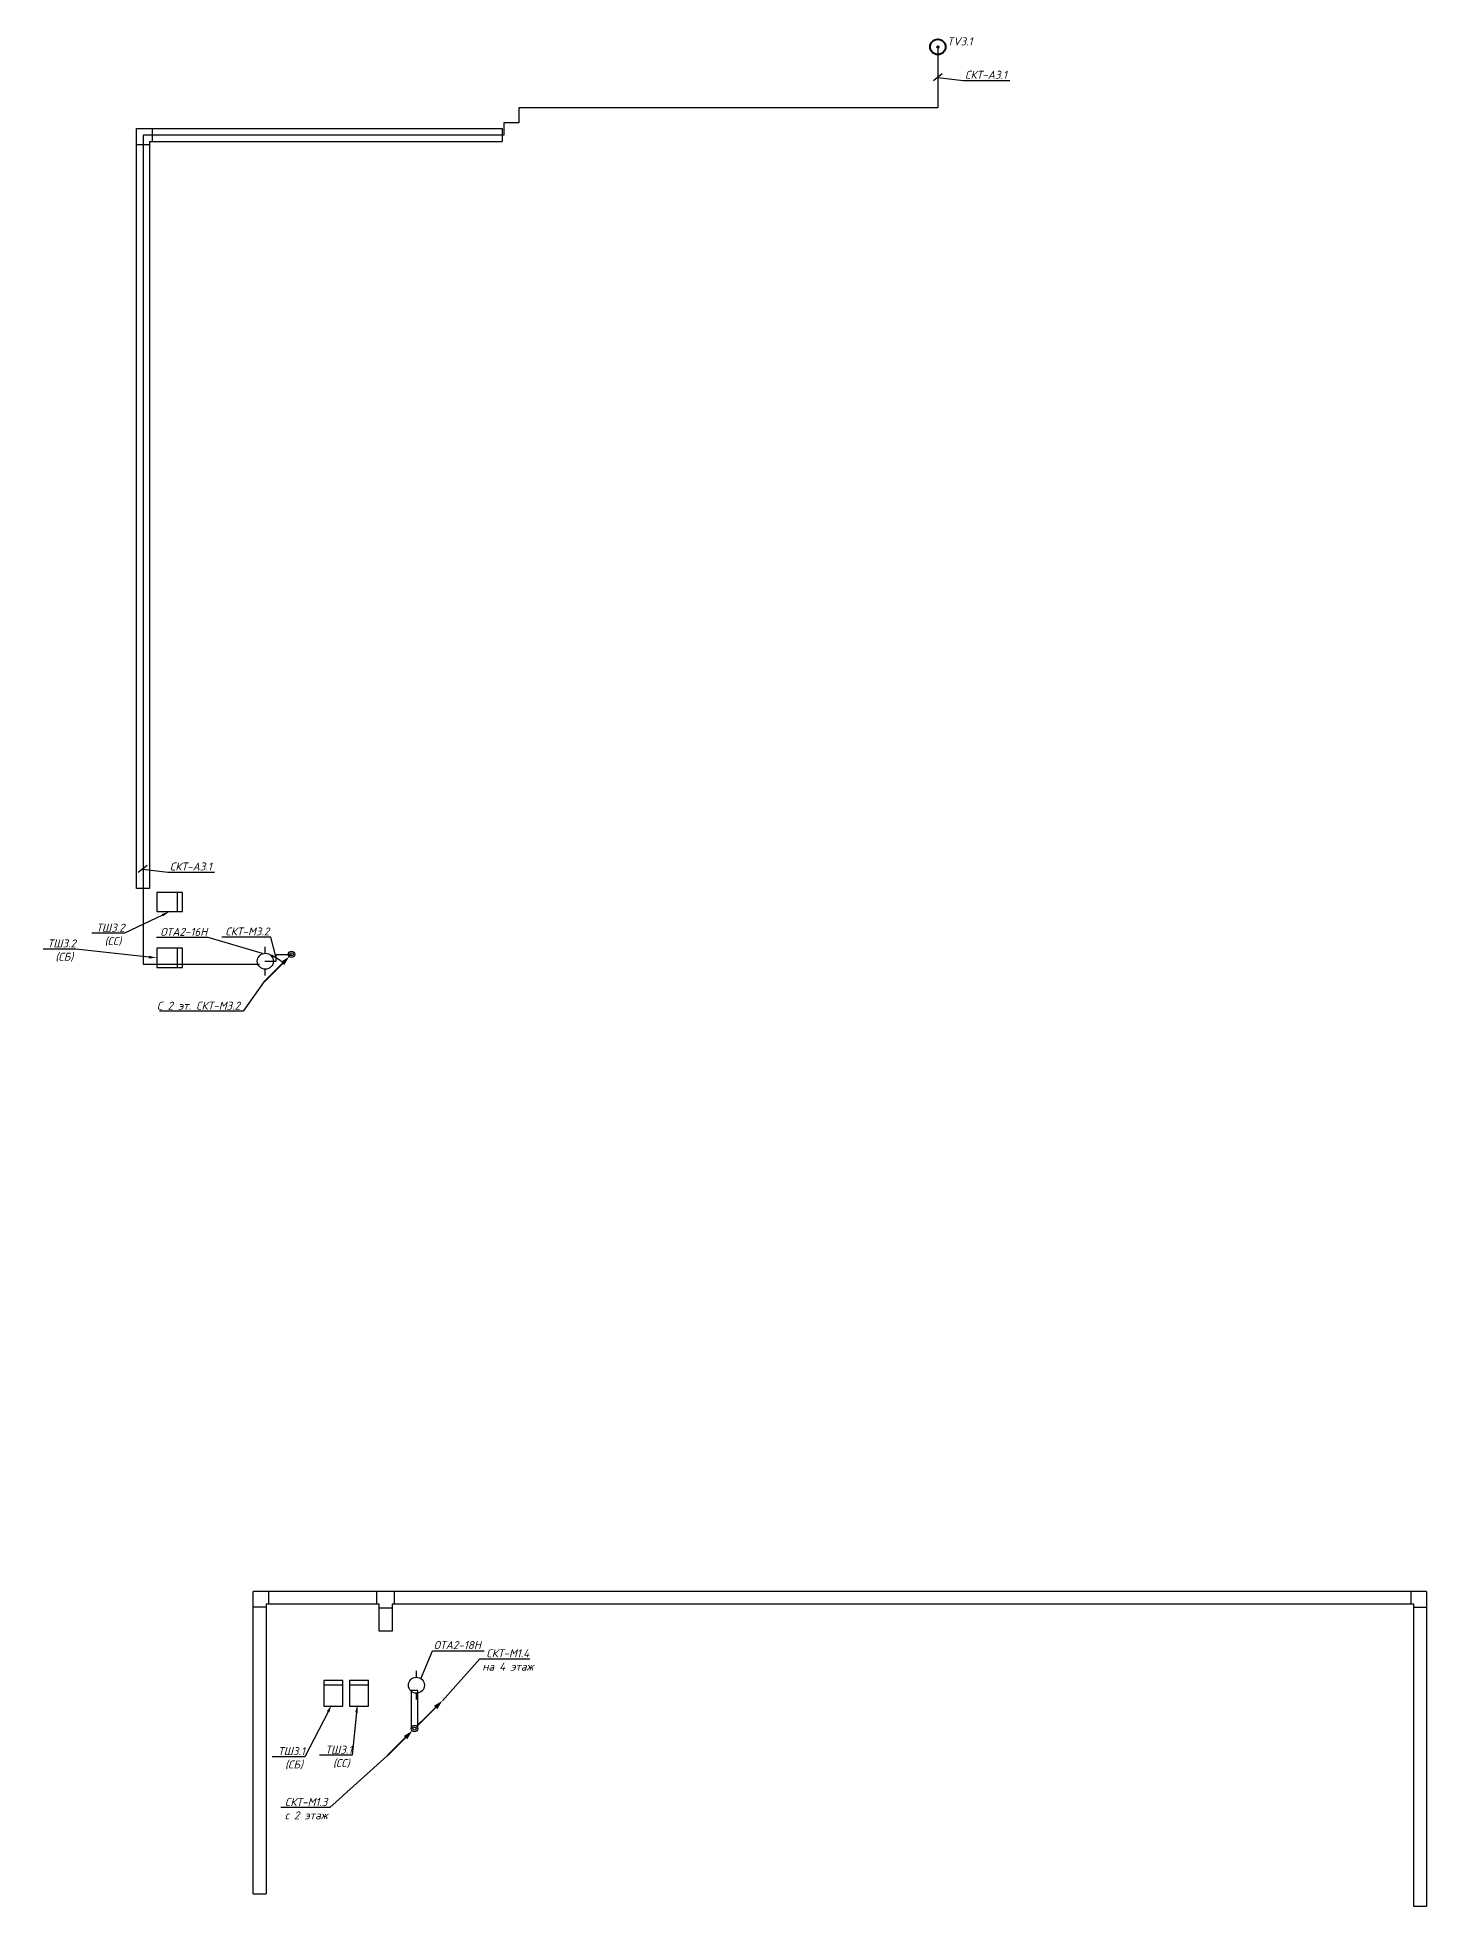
# Model space of a CAD drawing. Header units: millimetres. Extents: x 6978 to 1314263, y -121946 to 20667.
# Drawn here: x 594111 to 637503, y -121156 to -62746 of the extents above; entities that cross this region are included whole.
import ezdxf
from ezdxf import colors
from ezdxf.entities.mleader import LeaderData, LeaderLine
from ezdxf.math import Vec2, Vec3

# ---------------------------------------------------------------- set-up
doc = ezdxf.new("R2010")
doc.units = ezdxf.units.MM
doc.linetypes.add('$AUDIT_BAD_LTYPE2', pattern=[0, 0, 0])
for name, color, linetype, lineweight in [('РФ_Каб.Абонентский', 3, 'Continuous', 30), ('РФ_Каб.Магистраль', 1, 'Continuous', 30), ('РФ_ТШ', 8, 'Continuous', 30), ('СС Текст', 7, 'Continuous', 25), ('СС_СКК_Лоток', 54, 'Continuous', 30), ('ТВ. Абонентская', 3, 'Continuous', 30)]:
    doc.layers.add(name, color=color, linetype=linetype, lineweight=lineweight)
doc.layers.add('СКС_ТШ', color=7, linetype='Continuous')
doc.layers.add('СОУЭ_Оборуд.', color=7, linetype='Continuous')
doc.styles.add('ISOCPEUR', font='isocpeui.ttf', dxfattribs={"height": 2.5})

# ---------------------------------------------------------------- blocks, each defined once
blk = doc.blocks.new('*U271')
at = {"color": 0}
blk.add_lwpolyline([(-0.71, -0.71, 0, 1.5, 0), (-2.83, -2.83, 2, 2, 0)], format="xyseb", dxfattribs=at)
at = {"color": 0, "const_width": 0.5}
blk.add_lwpolyline([(-8.5, -8.5), (-2.83, -2.83)], dxfattribs=at)
at = {"color": 0}
for radius in [1, 0.5]:
    blk.add_circle((0, 0), radius, dxfattribs=at)
blk = doc.blocks.new('*U274')
at = {"color": 0, "const_width": 0.5}
for points in [[(0.71, 0.71), (6.59, 6.59)], [(-8.5, -8.5), (-2.83, -2.83)]]:
    blk.add_lwpolyline(points, dxfattribs=at)
at = {"color": 0}
for points in [[(8.71, 8.71, 0, 1.5, 0), (6.59, 6.59, 2, 2, 0)], [(-0.71, -0.71, 0, 1.5, 0), (-2.83, -2.83, 2, 2, 0)]]:
    blk.add_lwpolyline(points, format="xyseb", dxfattribs=at)
for radius in [1, 0.5]:
    blk.add_circle((0, 0), radius, dxfattribs=at)
blk = doc.blocks.new('Лоток 3 этаж')
at = {"layer": 'СС_СКК_Лоток', "color": 0}
for p, q in [((597211, -89345), (597211, -65597)), ((597211, -65597), (608631, -65597)), ((597611, -65997), (597612, -89345)), ((597611, -65997), (608631, -65997)), ((597711, -65997), (597711, -65597)), ((608631, -65597), (608631, -65997)), ((597611, -66107), (597211, -66107)), ((597612, -89345), (597211, -89345)), ((600853, -120752), (600853, -111307)), ((637503, -111307), (600853, -111307)), ((601335, -111707), (601335, -111307)), ((604709, -111707), (604709, -111307)), ((605269, -111707), (605269, -111307)), ((637019, -111707), (637019, -111307)), ((637503, -111307), (637503, -121156)), ((601253, -111802), (600853, -111802)), ((604791, -111707), (601253, -111707)), ((601253, -111707), (601253, -120752)), ((604791, -112550), (604791, -111707)), ((604791, -111816), (605191, -111816)), ((637103, -111707), (605191, -111707)), ((605191, -111707), (605191, -112550)), ((637103, -121156), (637103, -111707)), ((637103, -111802), (637503, -111802)), ((605191, -112550), (604791, -112550)), ((600853, -120752), (601253, -120752)), ((637503, -121156), (637103, -121156))]:
    blk.add_line(p, q, dxfattribs=at)
blk = doc.blocks.new('*U167')
at = {"color": 0, "lineweight": 30}
blk.add_lwpolyline([(300, 0), (300, 800), (-300, 800), (-300, 0)], close=True, dxfattribs=at)
blk.add_lwpolyline([(300, 650), (-300, 650)], dxfattribs=at)
blk = doc.blocks.new('_Oblique')
at = {"color": 0, "linetype": 'ByBlock', "lineweight": -2}
blk.add_line((-0.5, -0.5), (0.5, 0.5), dxfattribs=at)
blk = doc.blocks.new('_None')
blk = doc.blocks.new('A$C13B90458')
at = {"lineweight": 40}
for radius in [200, 18.8]:
    blk.add_circle((0, 0), radius, dxfattribs=at)
blk = doc.blocks.new('*U292')
at = {"color": 0, "lineweight": 30}
for p, q in [((0, 250), (0, 450)), ((0, -450), (0, -250))]:
    blk.add_line(p, q, dxfattribs=at)
at = {"color": 0, "linetype": '$AUDIT_BAD_LTYPE2', "lineweight": 30}
blk.add_circle((0, 0), 250, dxfattribs=at)

msp = doc.modelspace()

# ---------------------------------------------------------------- linework, layer by layer
at = {"layer": 'РФ_Каб.Абонентский'}
msp.add_lwpolyline([(622236.6, -63043.3), (622236.6, -64945.3), (609145.9, -64945.3), (609145.9, -65413.6), (608680.6, -65413.6), (608680.6, -65797.3), (597411, -65797.3), (597411, -91710.3), (601048.4, -91709.8)], dxfattribs=at)
at = {"layer": 'РФ_Каб.Магистраль'}
for points in [[(601212, -91615), (601571.5, -91615), (601571.5, -91400.3), (602049, -91400.3)], [(605990.4, -115591.9), (605990.4, -114402.8), (605790.5, -114402.8), (605790.5, -115593.4)]]:
    msp.add_lwpolyline(points, dxfattribs=at)

# ---------------------------------------------------------------- block references
at = {"layer": 'СКС_ТШ', "color": 251, "lineweight": 30, "true_color": 0x636466, "rotation": 270}
for p in [(597840.9, -89765.3), (597840.9, -91510.3)]:
    msp.add_blockref('*U167', p, dxfattribs=at)
at = {"layer": 'СКС_ТШ', "color": 251, "lineweight": 30, "true_color": 0x636466}
for p in [(603355.9, -114888.9), (604155.9, -114888.9)]:
    msp.add_blockref('*U167', p, dxfattribs=at)
at = {"layer": 'СС Текст', "color": 3}
for p in [(601230.4, -91614.3), (605948.4, -114238.6)]:
    msp.add_blockref('*U292', p, dxfattribs=at)
at = {"layer": 'СС_СКК_Лоток'}
msp.add_blockref('Лоток 3 этаж', (0, 0), dxfattribs=at)
at = {"layer": 'СС_СКК_Лоток', "xscale": 100, "yscale": 100, "zscale": 100}
for name, p in [('*U271', (602049, -91400.3)), ('*U274', (605890.5, -115593.4))]:
    msp.add_blockref(name, p, dxfattribs=at)
at = {"layer": 'ТВ. Абонентская', "lineweight": 30, "ltscale": 5, "xscale": 1.2, "yscale": 1.2, "zscale": 1.2}
msp.add_blockref('A$C13B90458', (622236.6, -63043.3), dxfattribs=at)

# ---------------------------------------------------------------- texts
at = {"layer": 'СОУЭ_Оборуд.', "insert": (622921.1, -62871.6), "char_height": 250, "width": 594.035, "attachment_point": 5, "style": 'ISOCPEUR'}
msp.add_mtext('TV3.1', dxfattribs=at)

# ---------------------------------------------------------------- leaders
at = {"layer": 'РФ_ТШ', "color": 7, "lineweight": 0}
ml = msp.add_multileader_mtext('Standard', dxfattribs=at)
ml.set_content('ОТА2-16Н', color=7, style='ISOCPEUR')
ml.set_leader_properties()
ml.set_arrow_properties(name='NONE')
ml.build(insert=Vec2(0, 0))
ml.multileader.update_dxf_attribs({"has_dogleg": 0, "text_left_attachment_type": 6, "text_right_attachment_type": 6, "dogleg_length": 100, "arrow_head_size": 250})
ctx = ml.context
ctx.base_point, ctx.char_height, ctx.arrow_head_size, ctx.landing_gap_size, ctx.plane_origin = Vec3(597917.9, -90872), 250, 250, 0, Vec3(606463.4, -92488)
ctx.left_attachment, ctx.right_attachment, ctx.text_align_type = 6, 6, 1
notes = []
notes.append((ctx, [(0, (1, 1, 0), (599548.9, -90872), (-1, 0), 100, [(0, [(601138.6, -91376)], 0, [])])]))
ctx.mtext.insert, ctx.mtext.width, ctx.mtext.alignment, ctx.mtext.flow_direction = Vec3(598683.4, -90572), 1991.197, 2, 5
at = {"layer": 'СКС_ТШ', "color": 7}
ml = msp.add_multileader_mtext('Standard', dxfattribs=at)
ml.set_content('ТШ3.2\\P (СС)', color=7, style='ISOCPEUR')
ml.set_leader_properties()
ml.build(insert=Vec2(0, 0))
ml.multileader.update_dxf_attribs({"has_dogleg": 0, "text_left_attachment_type": 6, "text_right_attachment_type": 6, "dogleg_length": 100, "arrow_head_size": 250})
ctx = ml.context
ctx.base_point, ctx.char_height, ctx.arrow_head_size, ctx.landing_gap_size, ctx.plane_origin = Vec3(595952.2, -90741.8), 250, 250, 0, Vec3(602494.8, -92813.5)
ctx.left_attachment, ctx.right_attachment, ctx.text_align_type = 6, 6, 1
notes.append((ctx, [(0, (1, 1, 0), (596932, -90741.8), (-1, 0), 100, [(0, [(598240.9, -90065.3)], 0, [])])]))
ctx.mtext.insert, ctx.mtext.width, ctx.mtext.alignment, ctx.mtext.flow_direction = Vec3(596392.1, -90441.8), 1520.837, 2, 5
ml = msp.add_multileader_mtext('Standard', dxfattribs=at)
ml.set_content('ТШ3.2\\P (СБ)', color=7, style='ISOCPEUR')
ml.set_leader_properties()
ml.build(insert=Vec2(0, 0))
ml.multileader.update_dxf_attribs({"has_dogleg": 0, "text_left_attachment_type": 6, "text_right_attachment_type": 6, "dogleg_length": 100, "arrow_head_size": 250})
ctx = ml.context
ctx.base_point, ctx.char_height, ctx.arrow_head_size, ctx.landing_gap_size, ctx.plane_origin = Vec3(594431.6, -91233), 250, 250, 0, Vec3(602897, -93631.8)
ctx.left_attachment, ctx.right_attachment, ctx.text_align_type = 6, 6, 1
notes.append((ctx, [(0, (1, 1, 0), (595411.3, -91233), (-1, 0), 100, [(0, [(597840.9, -91510.3)], 0, [])])]))
ctx.mtext.insert, ctx.mtext.width, ctx.mtext.alignment, ctx.mtext.flow_direction = Vec3(594871.5, -90933), 1520.837, 2, 5
at = {"layer": 'СС Текст', "color": 7, "lineweight": 0}
ml = msp.add_multileader_mtext('Standard', dxfattribs=at)
ml.set_content('{\\C256;СКТ-А3.1}', color=7, style='ISOCPEUR')
ml.set_leader_properties()
ml.set_arrow_properties(name='OBLIQUE')
ml.build(insert=Vec2(0, 0))
ml.multileader.update_dxf_attribs({"has_dogleg": 0, "text_left_attachment_type": 6, "text_right_attachment_type": 6, "dogleg_length": 100, "arrow_head_size": 250})
ctx = ml.context
ctx.base_point, ctx.char_height, ctx.arrow_head_size, ctx.landing_gap_size, ctx.plane_origin = Vec3(623025.3, -64089.4), 250, 250, 0, Vec3(635949.6, -67472.5)
ctx.left_attachment, ctx.right_attachment, ctx.text_align_type = 6, 6, 1
notes.append((ctx, [(1, (1, 1, 0), (622925.3, -64089.4), (1, 0), 100, [(0, [(622236.6, -63994.3)], 0, [])])]))
ctx.mtext.insert, ctx.mtext.width, ctx.mtext.alignment, ctx.mtext.flow_direction = Vec3(623740.7, -63789.4), 1991.197, 2, 5
ml = msp.add_multileader_mtext('Standard', dxfattribs=at)
ml.set_content('{\\C256;СКТ-А3.1}', color=7, style='ISOCPEUR')
ml.set_leader_properties()
ml.set_arrow_properties(name='OBLIQUE')
ml.build(insert=Vec2(0, 0))
ml.multileader.update_dxf_attribs({"has_dogleg": 0, "text_left_attachment_type": 6, "text_right_attachment_type": 6, "dogleg_length": 100, "arrow_head_size": 250})
ctx = ml.context
ctx.base_point, ctx.char_height, ctx.arrow_head_size, ctx.landing_gap_size, ctx.plane_origin = Vec3(598188.5, -88829.8), 250, 250, 0, Vec3(611112.8, -92212.9)
ctx.left_attachment, ctx.right_attachment, ctx.text_align_type = 6, 6, 1
notes.append((ctx, [(1, (1, 1, 0), (598088.5, -88829.8), (1, 0), 100, [(0, [(597399.9, -88734.7)], 0, [])])]))
ctx.mtext.insert, ctx.mtext.width, ctx.mtext.alignment, ctx.mtext.flow_direction = Vec3(598904, -88529.8), 1991.197, 2, 5
ml = msp.add_multileader_mtext('Standard', dxfattribs=at)
ml.set_content('{\\C256;СКТ-M3.2}', color=7, style='ISOCPEUR')
ml.set_leader_properties()
ml.set_arrow_properties(name='OBLIQUE')
ml.build(insert=Vec2(0, 0))
ml.multileader.update_dxf_attribs({"has_dogleg": 0, "text_left_attachment_type": 6, "text_right_attachment_type": 6, "dogleg_length": 100, "arrow_head_size": 250})
ctx = ml.context
ctx.base_point, ctx.char_height, ctx.arrow_head_size, ctx.landing_gap_size, ctx.plane_origin = Vec3(599932, -90859.5), 250, 250, 0, Vec3(611300.4, -96671.5)
ctx.left_attachment, ctx.right_attachment, ctx.text_align_type = 6, 6, 1
notes.append((ctx, [(0, (1, 1, 0), (601503.4, -90859.5), (-1, 0), 100, [(0, [(601571.5, -91507.6)], 0, [])])]))
ctx.mtext.insert, ctx.mtext.width, ctx.mtext.alignment, ctx.mtext.flow_direction = Vec3(600667.7, -90559.5), 1991.197, 2, 5
ml = msp.add_multileader_mtext('Standard', dxfattribs=at)
ml.set_content('{\\C256;C 2 эт. СКТ-M3.2}', color=7, style='ISOCPEUR')
ml.set_leader_properties()
ml.set_arrow_properties(name='NONE')
ml.build(insert=Vec2(0, 0))
ml.multileader.update_dxf_attribs({"has_dogleg": 0, "text_left_attachment_type": 6, "text_right_attachment_type": 6, "dogleg_length": 100, "arrow_head_size": 250})
ctx = ml.context
ctx.base_point, ctx.char_height, ctx.arrow_head_size, ctx.landing_gap_size, ctx.plane_origin = Vec3(597738.2, -93179.6), 250, 250, 0, Vec3(610435.8, -98991.6)
ctx.left_attachment, ctx.right_attachment, ctx.text_align_type = 6, 6, 1
notes.append((ctx, [(0, (1, 1, 0), (600638.8, -93179.6), (-1, 0), 100, [(0, [(601199, -92250.3)], 0, [])])]))
ctx.mtext.insert, ctx.mtext.width, ctx.mtext.alignment, ctx.mtext.flow_direction = Vec3(599138.5, -92879.6), 3554.766, 2, 5
at = {"layer": 'СС_СКК_Лоток', "color": 7, "lineweight": 0}
ml = msp.add_multileader_mtext('Standard', dxfattribs=at)
ml.set_content('ОТА2-18Н', color=7, style='ISOCPEUR')
ml.set_leader_properties()
ml.set_arrow_properties(name='NONE')
ml.build(insert=Vec2(0, 0))
ml.multileader.update_dxf_attribs({"has_dogleg": 0, "text_left_attachment_type": 6, "text_right_attachment_type": 6, "dogleg_length": 100, "arrow_head_size": 250})
ctx = ml.context
ctx.base_point, ctx.char_height, ctx.arrow_head_size, ctx.landing_gap_size, ctx.plane_origin = Vec3(606454.7, -113158.8), 250, 250, 0, Vec3(613301.8, -115690.6)
ctx.left_attachment, ctx.right_attachment, ctx.text_align_type = 6, 6, 1
notes.append((ctx, [(1, (1, 1, 0), (606354.7, -113158.8), (1, 0), 100, [(0, [(606091, -114033.2)], 0, [])])]))
ctx.mtext.insert, ctx.mtext.width, ctx.mtext.alignment, ctx.mtext.flow_direction = Vec3(607227.7, -112858.8), 1991.197, 2, 5
ml = msp.add_multileader_mtext('Standard', dxfattribs=at)
ml.set_content('СКТ-M1.4\\Pна 4 этаж', color=7, style='ISOCPEUR')
ml.set_leader_properties()
ml.set_arrow_properties(name='NONE')
ml.build(insert=Vec2(0, 0))
ml.multileader.update_dxf_attribs({"has_dogleg": 0, "text_left_attachment_type": 6, "text_right_attachment_type": 6, "dogleg_length": 100, "arrow_head_size": 250})
ctx = ml.context
ctx.base_point, ctx.char_height, ctx.arrow_head_size, ctx.landing_gap_size, ctx.plane_origin = Vec3(607928.8, -113414.7), 250, 250, 0, Vec3(614775.8, -115946.5)
ctx.left_attachment, ctx.right_attachment, ctx.text_align_type = 6, 6, 1
notes.append((ctx, [(1, (1, 1, 0), (607828.8, -113414.7), (1, 0), 100, [(0, [(606761.2, -114722.7)], 0, [])])]))
ctx.mtext.insert, ctx.mtext.width, ctx.mtext.alignment, ctx.mtext.flow_direction = Vec3(608802.8, -113114.7), 1991.197, 2, 5
at = {"layer": 'СС_СКК_Лоток', "color": 8, "lineweight": 0}
ml = msp.add_multileader_mtext('Standard', dxfattribs=at)
ml.set_content('ТШ3.1\\P (СБ)', color=7, style='ISOCPEUR')
ml.set_leader_properties()
ml.build(insert=Vec2(0, 0))
ml.multileader.update_dxf_attribs({"has_dogleg": 0, "text_left_attachment_type": 6, "text_right_attachment_type": 6, "dogleg_length": 100, "arrow_head_size": 250})
ctx = ml.context
ctx.base_point, ctx.char_height, ctx.arrow_head_size, ctx.landing_gap_size, ctx.plane_origin = Vec3(601626.4, -116473.3), 250, 250, 0, Vec3(609795.6, -118813.8)
ctx.left_attachment, ctx.right_attachment, ctx.text_align_type = 6, 6, 1
notes.append((ctx, [(0, (1, 1, 0), (602565.6, -116473.3), (-1, 0), 100, [(0, [(603304.9, -114843.5)], 0, [])])]))
ctx.mtext.insert, ctx.mtext.width, ctx.mtext.alignment, ctx.mtext.flow_direction = Vec3(602046, -116173.3), 1520.837, 2, 5
ml = msp.add_multileader_mtext('Standard', dxfattribs=at)
ml.set_content('ТШ3.1\\P (СС)', color=7, style='ISOCPEUR')
ml.set_leader_properties()
ml.build(insert=Vec2(0, 0))
ml.multileader.update_dxf_attribs({"has_dogleg": 0, "text_left_attachment_type": 6, "text_right_attachment_type": 6, "dogleg_length": 100, "arrow_head_size": 250})
ctx = ml.context
ctx.base_point, ctx.char_height, ctx.arrow_head_size, ctx.landing_gap_size, ctx.plane_origin = Vec3(603105.6, -116428.6), 250, 250, 0, Vec3(611103.9, -119325.8)
ctx.left_attachment, ctx.right_attachment, ctx.text_align_type = 6, 6, 1
notes.append((ctx, [(0, (1, 1, 0), (604044.8, -116428.6), (-1, 0), 100, [(0, [(604104.9, -114843.5)], 0, [])])]))
ctx.mtext.insert, ctx.mtext.width, ctx.mtext.alignment, ctx.mtext.flow_direction = Vec3(603525.2, -116128.6), 1520.837, 2, 5
for ctx, leaders in notes:
    for number, flags, end, landing, length, lines in leaders:
        leader = LeaderData()
        leader.index, (leader.has_last_leader_line, leader.has_dogleg_vector, leader.attachment_direction) = number, flags
        leader.last_leader_point, leader.dogleg_vector, leader.dogleg_length = Vec3(end), Vec3(landing), length
        for number, points, colour, breaks in lines:
            line = LeaderLine()
            line.index, line.vertices, line.color, line.breaks = number, Vec3.list(points), colors.encode_raw_color(colour), breaks
            leader.lines.append(line)
        ctx.leaders.append(leader)

# ---------------------------------------------------------------- next in the draw order: leaders
at = {"layer": 'СС_СКК_Лоток', "color": 7, "lineweight": 0}
ml = msp.add_multileader_mtext('Standard', dxfattribs=at)
ml.set_content('СКТ-M1.3\\Pс 2 этаж', color=7, style='ISOCPEUR')
ml.set_leader_properties()
ml.set_arrow_properties(name='NONE')
ml.build(insert=Vec2(0, 0))
ml.multileader.update_dxf_attribs({"has_dogleg": 0, "text_left_attachment_type": 6, "text_right_attachment_type": 6, "dogleg_length": 100, "arrow_head_size": 250})
ctx = ml.context
ctx.base_point, ctx.char_height, ctx.arrow_head_size, ctx.landing_gap_size, ctx.plane_origin = Vec3(601765.8, -118061.2), 250, 250, 0, Vec3(611174.1, -119816.7)
ctx.left_attachment, ctx.right_attachment, ctx.text_align_type = 6, 6, 1
notes = []
notes.append((ctx, [(0, (1, 1, 0), (603346.5, -118061.2), (-1, 0), 100, [(0, [(605040.5, -116443.4)], 0, [])])]))
ctx.mtext.insert, ctx.mtext.width, ctx.mtext.alignment, ctx.mtext.flow_direction = Vec3(602506.1, -117761.2), 1991.197, 2, 5
ctx.mtext.has_bg_fill, ctx.mtext.bg_color, ctx.mtext.bg_scale_factor, ctx.mtext.bg_transparency, ctx.mtext.use_window_bg_color = 1, -1027028792, 1.5, 0, 1
for ctx, leaders in notes:
    for number, flags, end, landing, length, lines in leaders:
        leader = LeaderData()
        leader.index, (leader.has_last_leader_line, leader.has_dogleg_vector, leader.attachment_direction) = number, flags
        leader.last_leader_point, leader.dogleg_vector, leader.dogleg_length = Vec3(end), Vec3(landing), length
        for number, points, colour, breaks in lines:
            line = LeaderLine()
            line.index, line.vertices, line.color, line.breaks = number, Vec3.list(points), colors.encode_raw_color(colour), breaks
            leader.lines.append(line)
        ctx.leaders.append(leader)

doc.saveas('drawing.dxf')
